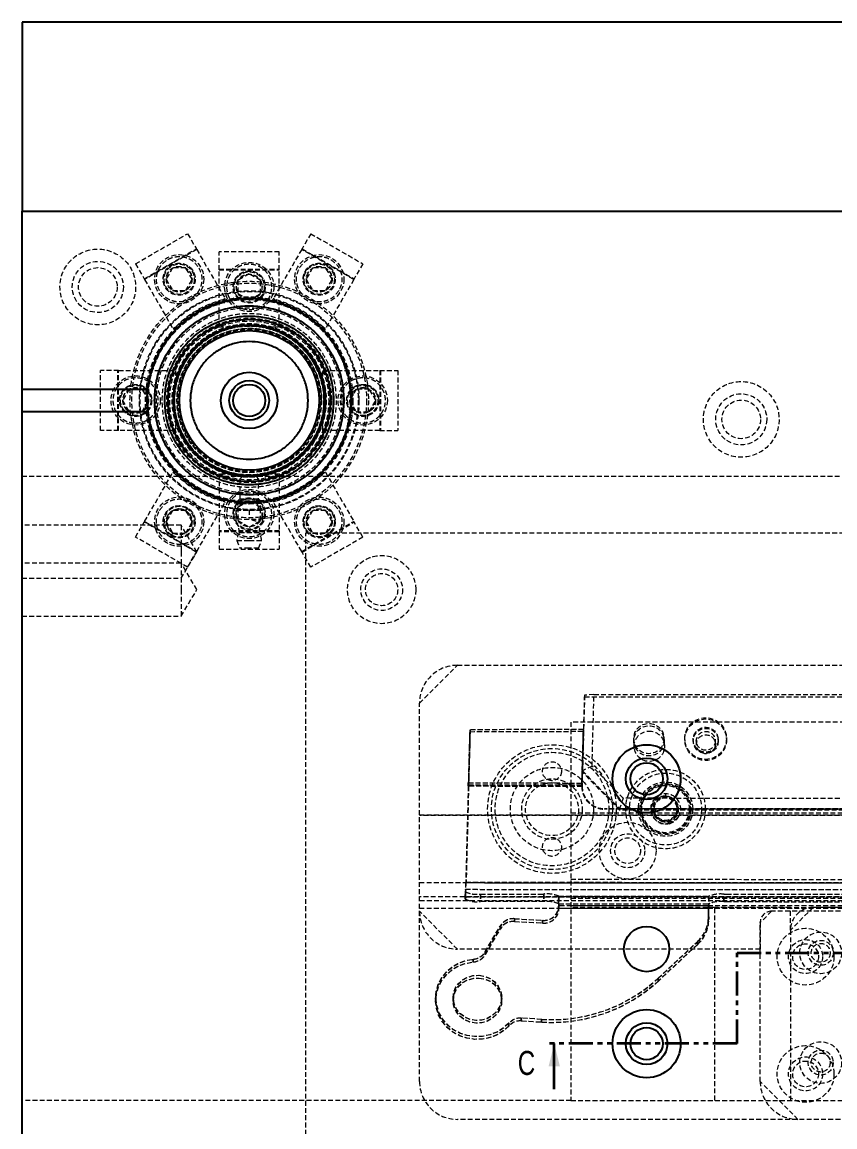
# Model space of a CAD drawing. Header units: millimetres. Extents: x 5 to 1533, y -1183 to 895.
# Drawn here: x 575 to 789.7, y -825.1 to -533.1 of the extents above; entities that cross this region are included whole.
import ezdxf

# ---------------------------------------------------------------- set-up
doc = ezdxf.new("R2010")
doc.units = ezdxf.units.MM
doc.linetypes.add('HIDDEN', pattern=[1.905, 1.27, -0.635])
doc.linetypes.add('PHANTOM', pattern=[12.7, 6.35, -1.27, 1.27, -1.27, 1.27, -1.27])
doc.styles.add('SLDTEXTSTYLE13', font='TXT', dxfattribs={"width": 0.75})

msp = doc.modelspace()

# ---------------------------------------------------------------- linework, layer by layer
at = {"color": 7, "linetype": 'Continuous', "lineweight": 25}
for p, q in [((574.986, -533.11), (574.986, -583.11)), ((954.986, -533.11), (574.986, -533.11)), ((574.986, -583.11), (954.986, -583.11)), ((574.986, -630.11), (574.986, -583.11)), ((574.986, -630.11), (608.153, -630.11)), ((574.986, -636.11), (574.986, -630.11)), ((608.153, -636.11), (574.986, -636.11)), ((574.986, -1080.11), (574.986, -636.11))]:
    msp.add_line(p, q, dxfattribs=at)
at = {"color": 7, "linetype": 'HIDDEN', "lineweight": 18}
for p, q in [((604.951, -596.988), (618.721, -589.038)), ((618.721, -589.038), (621.021, -593.022)), ((651.251, -589.038), (648.951, -593.022)), ((651.251, -589.038), (665.021, -596.988)), ((607.251, -600.972), (621.021, -593.022)), ((621.121, -593.195), (607.351, -601.145)), ((621.121, -593.195), (628.621, -606.185)), ((642.936, -593.81), (627.036, -593.81)), ((627.036, -598.61), (627.036, -593.81)), ((648.851, -593.195), (641.351, -606.185)), ((642.936, -598.61), (642.936, -593.81)), ((662.621, -601.145), (648.851, -593.195)), ((648.951, -593.022), (662.721, -600.972)), ((604.951, -596.988), (607.251, -600.972)), ((614.754, -598.067), (613.022, -601.067)), ((618.218, -598.067), (614.754, -598.067)), ((619.95, -601.067), (618.218, -598.067)), ((627.036, -598.41), (642.936, -598.41)), ((651.754, -598.067), (650.022, -601.067)), ((655.218, -598.067), (651.754, -598.067)), ((656.95, -601.067), (655.218, -598.067)), ((665.021, -596.988), (662.721, -600.972)), ((607.351, -601.145), (614.851, -614.135)), ((613.022, -601.067), (614.754, -604.067)), ((618.218, -604.067), (619.95, -601.067)), ((627.036, -598.61), (642.936, -598.61)), ((627.036, -613.61), (627.036, -598.61)), ((634.986, -599.646), (631.986, -601.378)), ((631.986, -601.378), (631.986, -604.842)), ((637.986, -601.378), (634.986, -599.646)), ((637.986, -604.842), (637.986, -601.378)), ((642.936, -613.61), (642.936, -598.61)), ((650.022, -601.067), (651.754, -604.067)), ((662.621, -601.145), (655.121, -614.135)), ((655.218, -604.067), (656.95, -601.067)), ((614.754, -604.067), (618.218, -604.067)), ((651.754, -604.067), (655.218, -604.067)), ((628.621, -606.185), (628.1, -606.486)), ((631.986, -604.842), (634.986, -606.574)), ((634.986, -606.574), (637.986, -604.842)), ((641.872, -606.486), (641.351, -606.185)), ((615.372, -613.835), (614.851, -614.135)), ((627.036, -613.61), (630.542, -613.61)), ((639.43, -613.61), (642.936, -613.61)), ((655.121, -614.135), (654.6, -613.835)), ((595.686, -641.06), (595.686, -625.16)), ((600.486, -625.16), (595.686, -625.16)), ((600.286, -641.06), (600.286, -625.16)), ((600.486, -641.06), (600.486, -625.16)), ((600.486, -625.16), (615.486, -625.16)), ((615.486, -625.16), (615.486, -628.666)), ((654.486, -628.666), (654.486, -625.16)), ((654.486, -625.16), (669.486, -625.16)), ((669.486, -625.16), (669.486, -641.06)), ((669.486, -625.16), (674.286, -625.16)), ((669.686, -625.16), (669.686, -641.06)), ((674.286, -625.16), (674.286, -641.06)), ((603.254, -630.11), (601.522, -633.11)), ((608.45, -633.11), (606.718, -630.11)), ((663.254, -630.11), (661.522, -633.11)), ((666.718, -630.11), (663.254, -630.11)), ((668.45, -633.11), (666.718, -630.11)), ((601.522, -633.11), (603.254, -636.11)), ((606.718, -636.11), (608.45, -633.11)), ((661.522, -633.11), (663.254, -636.11)), ((666.718, -636.11), (668.45, -633.11)), ((663.254, -636.11), (666.718, -636.11)), ((615.486, -637.554), (615.486, -641.06)), ((654.486, -641.06), (654.486, -637.554)), ((600.486, -641.06), (595.686, -641.06)), ((615.486, -641.06), (600.486, -641.06)), ((669.486, -641.06), (654.486, -641.06)), ((669.486, -641.06), (674.286, -641.06)), ((574.986, -653.11), (634.695, -653.11)), ((607.351, -665.075), (614.851, -652.085)), ((614.851, -652.085), (615.372, -652.385)), ((630.542, -652.61), (627.036, -652.61)), ((627.036, -652.61), (627.036, -667.61)), ((632.486, -653.964), (632.486, -662.11)), ((635.404, -653.11), (954.986, -653.11)), ((637.486, -662.11), (637.486, -653.964)), ((642.936, -652.61), (639.43, -652.61)), ((642.936, -652.61), (642.936, -667.61)), ((655.121, -652.085), (654.6, -652.385)), ((655.121, -652.085), (662.621, -665.075)), ((628.1, -659.734), (628.621, -660.035)), ((632.486, -659.11), (631.986, -659.61)), ((631.986, -659.61), (637.986, -659.61)), ((631.986, -659.61), (631.986, -662.11)), ((634.986, -659.646), (631.986, -661.378)), ((632.486, -659.11), (637.486, -659.11)), ((637.986, -661.378), (634.986, -659.646)), ((637.986, -659.61), (637.486, -659.11)), ((637.986, -662.11), (637.986, -659.61)), ((641.872, -659.734), (641.351, -660.035)), ((614.754, -662.153), (613.022, -665.153)), ((618.218, -662.153), (614.754, -662.153)), ((618.486, -661.689), (618.173, -662.23)), ((619.95, -665.153), (618.218, -662.153)), ((621.121, -673.025), (628.621, -660.035)), ((631.486, -662.11), (631.486, -664.11)), ((631.486, -662.11), (634.986, -662.11)), ((631.986, -661.378), (631.986, -664.842)), ((634.986, -662.11), (634.986, -664.11)), ((634.986, -662.11), (638.486, -662.11)), ((637.986, -664.842), (637.986, -661.378)), ((638.486, -664.11), (638.486, -662.11)), ((648.851, -673.025), (641.351, -660.035)), ((651.754, -662.153), (650.022, -665.153)), ((655.218, -662.153), (651.754, -662.153)), ((656.95, -665.153), (655.218, -662.153)), ((604.951, -669.232), (607.251, -665.248)), ((621.021, -673.198), (607.251, -665.248)), ((607.351, -665.075), (621.121, -673.025)), ((613.022, -665.153), (614.754, -668.153)), ((618.218, -668.153), (619.95, -665.153)), ((631.986, -664.842), (634.986, -666.574)), ((634.986, -666.574), (637.986, -664.842)), ((648.851, -673.025), (662.621, -665.075)), ((648.951, -673.198), (662.721, -665.248)), ((650.022, -665.153), (651.754, -668.153)), ((655.218, -668.153), (656.95, -665.153)), ((665.021, -669.232), (662.721, -665.248)), ((616.986, -666.11), (574.986, -666.11)), ((614.798, -668.076), (614.486, -668.617)), ((614.754, -668.153), (618.218, -668.153)), ((616.986, -666.11), (616.986, -673.11)), ((621.192, -673.11), (616.986, -666.11)), ((642.936, -667.61), (627.036, -667.61)), ((627.036, -667.61), (627.036, -672.41)), ((642.936, -667.81), (627.036, -667.81)), ((637.548, -668.11), (632.424, -668.11)), ((642.936, -667.61), (642.936, -672.41)), ((649.986, -668.11), (919.986, -668.11)), ((649.986, -1048.11), (649.986, -668.11)), ((651.754, -668.153), (655.218, -668.153)), ((618.721, -677.182), (604.951, -669.232)), ((631.736, -670.11), (634.986, -670.11)), ((631.736, -670.11), (632.486, -672.11)), ((634.986, -670.11), (638.236, -670.11)), ((637.486, -672.11), (638.236, -670.11)), ((665.021, -669.232), (651.251, -677.182)), ((616.986, -673.11), (616.986, -676.11)), ((616.986, -680.11), (621.192, -673.11)), ((618.721, -677.182), (621.021, -673.198)), ((627.036, -672.41), (642.936, -672.41)), ((634.986, -672.11), (632.486, -672.11)), ((637.486, -672.11), (634.986, -672.11)), ((651.251, -677.182), (648.951, -673.198)), ((616.986, -676.11), (574.986, -676.11)), ((616.986, -676.11), (616.986, -683.11)), ((621.192, -683.11), (616.986, -676.11)), ((574.986, -680.11), (616.986, -680.11)), ((616.986, -683.11), (616.986, -690.11)), ((616.986, -690.11), (621.192, -683.11)), ((574.986, -690.11), (616.986, -690.11)), ((679.986, -713.11), (689.986, -703.11)), ((689.986, -703.11), (879.986, -703.11)), ((723.596, -711.025), (723.056, -730.987)), ((723.079, -731.367), (723.618, -711.406)), ((726.083, -710.795), (723.596, -711.025)), ((723.596, -711.025), (723.618, -711.406)), ((723.618, -711.406), (827.651, -711.406)), ((725.57, -729.771), (726.083, -710.795)), ((726.083, -710.795), (825.114, -710.795)), ((679.986, -813.11), (679.986, -713.11)), ((879.986, -718.11), (719.986, -718.11)), ((719.986, -718.11), (719.986, -818.11)), ((693.249, -720.148), (692.871, -734.19)), ((693.255, -720.651), (692.877, -734.694)), ((693.341, -720.148), (692.962, -734.191)), ((693.346, -720.652), (692.968, -734.694)), ((723.278, -720.043), (693.249, -720.148)), ((693.249, -720.148), (693.255, -720.651)), ((693.255, -720.651), (723.283, -720.546)), ((723.369, -720.043), (693.341, -720.148)), ((693.341, -720.148), (693.346, -720.652)), ((693.346, -720.652), (723.374, -720.547)), ((722.881, -734.221), (723.278, -720.043)), ((722.887, -734.725), (723.283, -720.546)), ((722.972, -734.222), (723.369, -720.043)), ((722.978, -734.725), (723.374, -720.547)), ((723.283, -720.546), (723.278, -720.043)), ((723.374, -720.547), (723.369, -720.043)), ((736.587, -722.706), (736.623, -723.317)), ((736.623, -723.317), (736.708, -724.749)), ((744.609, -722.846), (744.573, -722.235)), ((744.694, -724.278), (744.609, -722.846)), ((750.09, -722.794), (750.108, -723.113)), ((752.305, -722.984), (752.322, -723.276)), ((753.12, -723.229), (753.174, -724.132)), ((758.165, -723.838), (758.112, -722.935)), ((758.91, -722.888), (758.893, -722.595)), ((761.089, -722.466), (761.071, -722.147)), ((725.57, -729.771), (723.056, -730.987)), ((733.833, -738.257), (725.57, -729.771)), ((723.056, -730.987), (732.79, -740.982)), ((723.056, -730.987), (723.079, -731.367)), ((732.812, -741.363), (723.079, -731.367)), ((692.86, -734.985), (692.198, -760.449)), ((692.866, -735.091), (692.204, -760.555)), ((692.951, -734.985), (692.289, -760.45)), ((692.958, -735.092), (692.296, -760.556)), ((722.868, -735.016), (692.86, -734.985)), ((692.86, -734.985), (692.866, -735.091)), ((722.875, -735.122), (692.866, -735.091)), ((692.871, -734.19), (722.881, -734.221)), ((692.871, -734.19), (692.877, -734.694)), ((692.877, -734.694), (722.887, -734.725)), ((722.959, -735.016), (692.951, -734.985)), ((692.951, -734.985), (692.958, -735.092)), ((722.966, -735.123), (692.958, -735.092)), ((692.962, -734.191), (722.972, -734.222)), ((692.962, -734.191), (692.968, -734.694)), ((692.968, -734.694), (722.978, -734.725)), ((722.875, -735.122), (722.868, -735.016)), ((722.881, -734.221), (722.871, -734.788)), ((722.877, -735.008), (722.871, -734.788)), ((722.877, -735.008), (722.887, -734.725)), ((722.879, -735.375), (722.885, -735.481)), ((722.887, -734.725), (722.881, -734.221)), ((722.966, -735.123), (722.959, -735.016)), ((722.972, -734.222), (722.962, -734.788)), ((722.968, -735.009), (722.962, -734.788)), ((722.968, -735.009), (722.978, -734.725)), ((722.97, -735.376), (722.976, -735.482)), ((722.978, -734.725), (722.972, -734.222)), ((733.833, -738.257), (732.79, -740.982)), ((815.786, -738.342), (733.833, -738.257)), ((744.986, -737.11), (744.986, -737.922)), ((820.888, -741.108), (728.861, -741.013)), ((728.861, -741.013), (728.867, -741.12)), ((820.894, -741.215), (728.867, -741.12)), ((820.979, -741.109), (728.952, -741.014)), ((728.952, -741.014), (728.958, -741.12)), ((820.985, -741.215), (728.958, -741.12)), ((732.79, -740.982), (816.813, -741.069)), ((732.79, -740.982), (732.812, -741.363)), ((816.836, -741.45), (732.812, -741.363)), ((679.986, -742.606), (889.986, -742.606)), ((889.986, -742.845), (679.986, -742.845)), ((719.986, -742.11), (879.986, -742.11)), ((748.402, -743.059), (748.099, -743.513)), ((679.986, -760.55), (889.986, -760.654)), ((692.198, -760.449), (865.243, -760.535)), ((692.204, -760.555), (692.198, -760.449)), ((692.204, -760.555), (865.249, -760.641)), ((692.289, -760.45), (865.334, -760.536)), ((692.296, -760.556), (692.289, -760.45)), ((692.296, -760.556), (865.34, -760.642)), ((719.986, -759.655), (879.986, -759.734)), ((889.986, -764.393), (679.986, -764.288)), ((692.093, -762.318), (692.059, -762.938)), ((692.059, -764.913), (692.059, -762.938)), ((692.093, -764.294), (692.059, -764.913)), ((692.093, -762.318), (865.179, -762.404)), ((692.093, -764.294), (692.093, -762.318)), ((692.093, -764.294), (865.179, -764.38)), ((692.184, -762.319), (692.15, -762.938)), ((692.15, -764.914), (692.15, -762.938)), ((692.184, -764.294), (692.15, -764.914)), ((692.184, -762.319), (865.27, -762.405)), ((692.184, -764.294), (692.184, -762.319)), ((692.184, -764.294), (865.27, -764.381)), ((696.046, -763.565), (712.76, -763.574)), ((696.046, -763.565), (696.046, -765.541)), ((696.137, -763.566), (712.851, -763.574)), ((696.137, -763.566), (696.137, -765.542)), ((712.76, -763.574), (712.76, -765.549)), ((712.851, -763.574), (712.851, -765.55)), ((716.736, -764.15), (756.359, -764.17)), ((716.736, -766.126), (716.736, -764.15)), ((716.746, -766.16), (716.746, -764.216)), ((716.747, -766.176), (716.746, -764.25)), ((716.827, -764.151), (756.45, -764.171)), ((716.827, -766.126), (716.827, -764.151)), ((716.837, -766.16), (716.837, -764.217)), ((716.838, -766.176), (716.837, -764.25)), ((879.986, -762.538), (719.986, -762.459)), ((719.986, -764.661), (879.986, -764.661)), ((756.346, -764.269), (756.347, -766.195)), ((756.359, -764.17), (756.359, -766.146)), ((756.437, -764.27), (756.438, -766.196)), ((756.45, -764.171), (756.45, -766.146)), ((760.359, -763.597), (761.03, -763.598)), ((760.359, -765.573), (760.359, -763.597)), ((760.45, -763.598), (761.121, -763.598)), ((760.45, -765.574), (760.45, -763.598)), ((761.03, -763.598), (826.106, -763.63)), ((761.121, -763.598), (826.198, -763.631)), ((827.986, -765.346), (679.986, -765.346)), ((679.986, -767.322), (827.986, -767.322)), ((712.76, -765.549), (696.046, -765.541)), ((712.851, -765.55), (696.137, -765.542)), ((716.736, -766.126), (756.359, -766.146)), ((716.737, -766.665), (716.736, -766.786)), ((716.736, -766.786), (716.742, -767.505)), ((756.336, -766.685), (716.737, -766.665)), ((756.342, -767.403), (716.742, -767.383)), ((716.742, -767.505), (716.742, -767.383)), ((716.827, -766.126), (756.45, -766.146)), ((716.828, -766.666), (716.827, -766.787)), ((716.827, -766.787), (716.833, -767.505)), ((756.427, -766.685), (716.828, -766.666)), ((756.433, -767.404), (716.833, -767.384)), ((716.833, -767.505), (716.833, -767.384)), ((719.986, -766.637), (879.986, -766.637)), ((757.986, -767.11), (719.986, -767.11)), ((756.331, -769.561), (756.336, -766.685)), ((756.337, -770.28), (756.342, -767.403)), ((756.422, -769.562), (756.427, -766.685)), ((756.428, -770.28), (756.433, -767.404)), ((757.986, -767.11), (783.986, -767.11)), ((757.986, -818.11), (757.986, -767.11)), ((777.986, -767.11), (757.986, -767.11)), ((760.359, -765.573), (761.03, -765.573)), ((760.45, -765.574), (761.121, -765.574)), ((761.03, -765.573), (826.106, -765.606)), ((761.121, -765.574), (826.198, -765.607)), ((783.986, -767.11), (777.986, -773.11)), ((777.986, -773.11), (777.986, -767.11)), ((794.986, -767.11), (783.986, -767.11)), ((843.986, -767.11), (783.986, -767.11)), ((689.986, -778.11), (679.986, -768.11)), ((705.055, -770.079), (712.484, -770.51)), ((705.061, -770.797), (705.055, -770.079)), ((705.061, -770.797), (712.489, -771.229)), ((705.146, -770.079), (712.575, -770.511)), ((705.152, -770.797), (705.146, -770.079)), ((705.152, -770.797), (712.58, -771.229)), ((712.489, -771.229), (712.484, -770.51)), ((712.58, -771.229), (712.575, -770.511)), ((756.331, -769.561), (756.337, -770.28)), ((756.422, -769.562), (756.428, -770.28)), ((772.986, -768.11), (769.986, -771.11)), ((794.986, -768.11), (772.986, -768.11)), ((697.294, -778.859), (701.291, -772.019)), ((697.3, -779.577), (701.297, -772.738)), ((697.385, -778.86), (701.382, -772.02)), ((697.391, -779.578), (701.388, -772.738)), ((701.297, -772.738), (701.291, -772.019)), ((701.388, -772.738), (701.382, -772.02)), ((769.986, -771.11), (769.986, -778.11)), ((769.986, -813.11), (769.986, -771.11)), ((777.986, -773.11), (777.986, -818.11)), ((743.004, -785.833), (753.391, -776.159)), ((743.095, -785.833), (753.482, -776.16)), ((753.397, -776.878), (753.391, -776.159)), ((753.488, -776.878), (753.482, -776.16)), ((769.986, -778.11), (689.986, -778.11)), ((697.3, -779.577), (697.294, -778.859)), ((697.391, -779.578), (697.385, -778.86)), ((753.397, -776.878), (743.01, -786.551)), ((753.488, -776.878), (743.101, -786.552)), ((769.986, -813.11), (769.986, -778.11)), ((694.174, -781.508), (694.168, -780.789)), ((694.265, -781.508), (694.259, -780.79)), ((743.01, -786.551), (743.004, -785.833)), ((743.101, -786.552), (743.095, -785.833)), ((684.229, -791.092), (684.234, -791.81)), ((684.32, -791.092), (684.325, -791.811)), ((688.829, -791.056), (688.834, -791.774)), ((688.92, -791.057), (688.925, -791.775)), ((701.634, -791.676), (701.628, -790.957)), ((701.725, -791.676), (701.719, -790.958)), ((712.236, -796.681), (706.88, -796.369)), ((706.886, -797.088), (706.88, -796.369)), ((706.886, -797.088), (712.242, -797.399)), ((712.327, -796.681), (706.971, -796.37)), ((706.977, -797.088), (706.971, -796.37)), ((706.977, -797.088), (712.333, -797.4)), ((712.242, -797.399), (712.236, -796.681)), ((712.333, -797.4), (712.327, -796.681)), ((703.593, -798.39), (703.588, -797.672)), ((703.684, -798.391), (703.679, -797.672)), ((779.986, -823.11), (769.986, -813.11)), ((719.986, -818.11), (574.986, -818.11)), ((719.986, -818.11), (879.986, -818.11)), ((794.986, -823.11), (689.986, -823.11))]:
    msp.add_line(p, q, dxfattribs=at)
at = {"color": 7, "linetype": 'PHANTOM', "lineweight": 35}
for p, q in [((763.878, -803.11), (763.878, -779.11)), ((763.878, -779.11), (798.746, -779.11)), ((763.878, -803.11), (713.577, -803.11))]:
    msp.add_line(p, q, dxfattribs=at)
at = {"color": 7, "linetype": 'Continuous', "lineweight": 35}
msp.add_line((715.577, -815.11), (715.577, -803.11), dxfattribs=at)
at = {"color": 7, "linetype": 'HIDDEN', "lineweight": 18, "flags": 128}
for points in [[(621.121, -593.195), (621.101, -593.161), (621.083, -593.129), (621.065, -593.099), (621.05, -593.072), (621.038, -593.051), (621.028, -593.035), (621.023, -593.025), (621.021, -593.022)], [(648.951, -593.022), (648.949, -593.025), (648.943, -593.035), (648.934, -593.051), (648.922, -593.072), (648.907, -593.099), (648.889, -593.129), (648.871, -593.161), (648.851, -593.195)], [(607.251, -600.972), (607.253, -600.975), (607.259, -600.985), (607.268, -601.001), (607.28, -601.022), (607.295, -601.049), (607.313, -601.079), (607.331, -601.111), (607.351, -601.145)], [(662.621, -601.145), (662.64, -601.111), (662.659, -601.079), (662.676, -601.049), (662.692, -601.022), (662.704, -601.001), (662.713, -600.985), (662.719, -600.975), (662.721, -600.972)], [(608.153, -630.11), (607.986, -633.11), (608.153, -636.11)], [(607.351, -665.075), (607.331, -665.109), (607.313, -665.141), (607.295, -665.171), (607.28, -665.198), (607.268, -665.219), (607.259, -665.235), (607.253, -665.245), (607.251, -665.248)], [(662.721, -665.248), (662.719, -665.245), (662.713, -665.235), (662.704, -665.219), (662.692, -665.198), (662.676, -665.171), (662.659, -665.141), (662.64, -665.109), (662.621, -665.075)], [(621.021, -673.198), (621.023, -673.195), (621.028, -673.185), (621.038, -673.169), (621.05, -673.148), (621.065, -673.121), (621.083, -673.091), (621.101, -673.059), (621.121, -673.025)], [(648.951, -673.198), (648.949, -673.195), (648.943, -673.185), (648.934, -673.169), (648.922, -673.148), (648.907, -673.121), (648.889, -673.091), (648.871, -673.059), (648.851, -673.025)], [(703.588, -797.672), (702.12, -799.001), (700.415, -800.055), (698.53, -800.796), (696.532, -801.199), (694.488, -801.25), (692.47, -800.948), (690.547, -800.302), (688.786, -799.335), (687.248, -798.08), (685.985, -796.581), (685.041, -794.89), (684.449, -793.064), (684.23, -791.167), (684.39, -789.265), (684.924, -787.423), (685.815, -785.705), (687.03, -784.17), (688.529, -782.871), (690.259, -781.853), (692.161, -781.151), (694.168, -780.789)], [(703.593, -798.39), (702.126, -799.72), (700.42, -800.773), (698.536, -801.515), (696.537, -801.918), (694.494, -801.969), (692.476, -801.666), (690.553, -801.02), (688.792, -800.053), (687.253, -798.798), (685.99, -797.299), (685.047, -795.608), (684.455, -793.782), (684.235, -791.886), (684.395, -789.983), (684.93, -788.141), (685.82, -786.423), (687.036, -784.888), (688.535, -783.589), (690.265, -782.571), (692.166, -781.869), (694.174, -781.508)], [(703.679, -797.672), (702.211, -799.002), (700.506, -800.056), (698.621, -800.797), (696.623, -801.2), (694.579, -801.251), (692.561, -800.948), (690.639, -800.302), (688.877, -799.335), (687.339, -798.081), (686.076, -796.582), (685.132, -794.89), (684.54, -793.065), (684.321, -791.168), (684.481, -789.266), (685.016, -787.424), (685.906, -785.706), (687.121, -784.17), (688.62, -782.871), (690.35, -781.853), (692.252, -781.151), (694.259, -780.79)], [(703.684, -798.391), (702.217, -799.72), (700.511, -800.774), (698.627, -801.515), (696.628, -801.918), (694.585, -801.969), (692.567, -801.667), (690.644, -801.021), (688.883, -800.053), (687.344, -798.799), (686.081, -797.3), (685.138, -795.608), (684.546, -793.783), (684.326, -791.886), (684.487, -789.984), (685.021, -788.142), (685.912, -786.424), (687.127, -784.889), (688.626, -783.59), (690.356, -782.572), (692.257, -781.87), (694.265, -781.508)], [(695.633, -785.045), (697.15, -785.307), (698.555, -785.901), (699.767, -786.791), (700.715, -787.926), (701.344, -789.24), (701.618, -790.657), (701.52, -792.094), (701.057, -793.468), (700.255, -794.699), (699.161, -795.715), (697.838, -796.458), (696.364, -796.884), (694.824, -796.968), (693.307, -796.706), (691.902, -796.113), (690.69, -795.223), (689.742, -794.088), (689.113, -792.774), (688.839, -791.357), (688.937, -789.92), (689.4, -788.546), (690.202, -787.315), (691.296, -786.298), (692.618, -785.555), (694.093, -785.13), (695.633, -785.045)], [(695.724, -785.046), (697.241, -785.308), (698.646, -785.901), (699.858, -786.791), (700.806, -787.926), (701.435, -789.241), (701.709, -790.657), (701.611, -792.095), (701.148, -793.469), (700.346, -794.7), (699.252, -795.716), (697.929, -796.459), (696.455, -796.885), (694.915, -796.969), (693.398, -796.707), (691.993, -796.113), (690.781, -795.223), (689.833, -794.088), (689.204, -792.774), (688.93, -791.357), (689.028, -789.92), (689.491, -788.546), (690.293, -787.315), (691.387, -786.299), (692.71, -785.556), (694.184, -785.13), (695.724, -785.046)], [(695.639, -785.763), (697.155, -786.025), (698.561, -786.619), (699.772, -787.509), (700.72, -788.644), (701.35, -789.958), (701.623, -791.375), (701.526, -792.812), (701.063, -794.186), (700.261, -795.417), (699.167, -796.433), (697.844, -797.176), (696.37, -797.602), (694.829, -797.686), (693.313, -797.424), (691.907, -796.831), (690.696, -795.941), (689.748, -794.806), (689.118, -793.492), (688.845, -792.075), (688.942, -790.638), (689.405, -789.264), (690.207, -788.033), (691.301, -787.016), (692.624, -786.274), (694.098, -785.848), (695.639, -785.763)], [(695.73, -785.764), (697.247, -786.026), (698.652, -786.619), (699.863, -787.51), (700.811, -788.645), (701.441, -789.959), (701.714, -791.376), (701.617, -792.813), (701.154, -794.187), (700.352, -795.418), (699.258, -796.434), (697.935, -797.177), (696.461, -797.603), (694.92, -797.687), (693.404, -797.425), (691.998, -796.832), (690.787, -795.942), (689.839, -794.807), (689.209, -793.492), (688.936, -792.076), (689.033, -790.638), (689.496, -789.264), (690.298, -788.033), (691.392, -787.017), (692.715, -786.274), (694.189, -785.848), (695.73, -785.764)]]:
    msp.add_lwpolyline(points, dxfattribs=at)
at = {"color": 7, "linetype": 'HIDDEN', "lineweight": 18}
for centre, radius in [((594.986, -603.11), 10), ((616.486, -601.067), 6.5), ((653.486, -601.067), 6.5), ((594.986, -603.11), 6.75), ((594.986, -603.11), 5.1), ((616.486, -601.067), 4.25), ((616.486, -601.067), 4.2), ((616.486, -601.067), 4), ((616.486, -601.067), 3.4), ((616.486, -601.067), 3.375), ((634.986, -603.11), 6.5), ((653.486, -601.067), 4.25), ((653.486, -601.067), 4.2), ((653.486, -601.067), 4), ((653.486, -601.067), 3.4), ((653.486, -601.067), 3.375), ((634.986, -603.11), 4.25), ((634.986, -603.11), 4.2), ((634.986, -603.11), 4), ((634.986, -603.11), 3.4), ((634.986, -603.11), 3.375), ((634.986, -633.11), 31.5), ((634.986, -633.11), 31), ((634.986, -633.11), 29), ((634.986, -633.11), 28.81), ((634.986, -633.11), 27.394), ((634.986, -633.11), 27.01), ((634.986, -633.11), 26.73), ((634.986, -633.11), 26.71), ((634.986, -633.11), 25), ((634.986, -633.11), 24.5), ((634.986, -633.11), 21.75), ((634.986, -633.11), 21.006), ((634.986, -633.11), 20.334), ((634.986, -633.11), 19.99), ((634.986, -633.11), 19.97), ((634.986, -633.11), 19.8), ((634.986, -633.11), 19.67), ((634.986, -633.11), 19.65), ((634.986, -633.11), 19.092), ((634.986, -633.11), 19.027), ((634.986, -633.11), 19), ((604.986, -633.11), 6.5), ((664.986, -633.11), 6.5), ((604.986, -633.11), 4.25), ((604.986, -633.11), 4.2), ((604.986, -633.11), 4), ((604.986, -633.11), 3.4), ((604.986, -633.11), 3.375), ((664.986, -633.11), 4.25), ((664.986, -633.11), 4.2), ((664.986, -633.11), 4), ((664.986, -633.11), 3.4), ((664.986, -633.11), 3.375), ((764.986, -638.11), 10), ((764.986, -638.11), 6.75), ((764.986, -638.11), 5.1), ((634.986, -663.11), 6.5), ((616.486, -665.153), 6.5), ((634.986, -663.11), 4.25), ((634.986, -663.11), 4.2), ((634.986, -663.11), 4), ((634.986, -663.11), 3.4), ((634.986, -663.11), 3.375), ((653.486, -665.153), 6.5), ((616.486, -665.153), 4.25), ((616.486, -665.153), 4.2), ((616.486, -665.153), 3.4), ((653.486, -665.153), 4.25), ((653.486, -665.153), 4.2), ((653.486, -665.153), 4), ((653.486, -665.153), 3.4), ((653.486, -665.153), 3.375), ((669.986, -683.11), 9), ((669.986, -683.11), 5.5), ((669.986, -683.11), 4.25), ((755.581, -722.466), 5.497), ((755.599, -722.784), 5.497), ((740.581, -722.467), 3.998), ((740.617, -723.078), 3.998), ((755.599, -722.786), 3.299), ((755.617, -723.078), 3.299), ((755.617, -723.079), 2.499), ((714.986, -741.11), 17), ((755.67, -723.983), 2.499), ((714.986, -741.11), 16), ((714.986, -741.11), 15), ((714.986, -731.11), 2.5), ((714.986, -741.11), 11), ((744.986, -741.11), 10.5), ((744.986, -741.11), 9.5), ((714.986, -741.11), 8), ((714.986, -741.11), 7), ((744.986, -741.11), 7.191), ((744.986, -741.11), 6.75), ((744.986, -741.11), 6.5), ((744.986, -741.11), 6.25), ((744.986, -741.11), 3.4), ((744.986, -741.11), 3), ((734.986, -752.11), 7.5), ((714.986, -751.11), 2.5), ((734.986, -752.11), 4.5), ((734.986, -752.11), 3.4), ((781.986, -780.11), 7.5), ((785.986, -779.11), 5.5), ((781.986, -780.11), 4.5), ((781.986, -780.11), 3.4), ((785.986, -779.11), 3.3), ((785.986, -779.11), 2.5), ((785.986, -808.11), 5.5), ((781.986, -811.11), 7.5), ((785.986, -808.11), 3.3), ((785.986, -808.11), 2.5), ((781.986, -811.11), 4.5), ((781.986, -811.11), 3.4)]:
    msp.add_circle(centre, radius, dxfattribs=at)
at = {"color": 7, "linetype": 'Continuous', "lineweight": 25}
for centre, radius in [((634.986, -633.11), 26.995), ((634.986, -633.11), 21.449), ((634.986, -633.11), 20.006), ((634.986, -633.11), 20), ((634.986, -633.11), 19.83), ((634.986, -633.11), 18.452), ((634.986, -633.11), 7.45), ((634.986, -633.11), 5.25), ((634.986, -633.11), 4.25), ((739.986, -733.11), 9), ((739.986, -733.11), 5.5), ((739.986, -733.11), 4.25), ((739.986, -778.11), 6), ((739.986, -803.11), 9), ((739.986, -803.11), 5.5), ((739.986, -803.11), 4.25)]:
    msp.add_circle(centre, radius, dxfattribs=at)
for start, end in [(186.37937, 173.62063), (173.62063, 186.37937)]:
    msp.add_arc((634.986, -633.11), 27, start, end, dxfattribs=at)
at = {"color": 7, "linetype": 'HIDDEN', "lineweight": 18}
for centre, radius, start, end in [((634.986, -633.11), 27.5, 104.50127, 135.49873), ((634.986, -633.11), 27.5, 44.50127, 75.49873), ((634.986, -633.11), 20.2, 45, 225), ((634.986, -633.11), 20, 12.83857, 45), ((634.986, -633.11), 20, 270, 347.16143), ((634.986, -633.11), 20, 225, 270), ((634.986, -633.11), 27.5, 224.50127, 255.49873), ((634.986, -633.11), 27.5, 284.50127, 315.49873), ((616.486, -665.153), 4, 60, 240), ((616.486, -665.153), 3.375, 60, 240), ((616.486, -665.153), 4, 240, 60), ((616.486, -665.153), 3.375, 240, 60), ((624.296, -668.843), 8.161, 5.15364, 27.98736), ((645.676, -668.843), 8.161, 151.98043, 174.84636), ((634.986, -670.11), 3.25, 142.02013, 180), ((634.986, -670.11), 3.25, 0, 37.97987), ((689.986, -713.11), 10, 90, 180), ((728.863, -735.019), 5.995, 179.96999, 269.98287), ((728.869, -735.125), 5.995, 179.96974, 269.98312), ((728.954, -735.02), 5.995, 179.96993, 269.98279), ((728.96, -735.126), 5.995, 179.96999, 269.98287), ((745.03, -741.069), 3.983, 329.33724, 287.98522), ((744.996, -741.096), 3.184, 337.34319, 268.03643), ((744.986, -741.11), 4, 285.17132, 330.17132), ((695.065, -756.825), 6.812, 243.81729, 278.28357), ((695.065, -758.8), 6.812, 243.81696, 278.28431), ((695.156, -756.825), 6.812, 243.81757, 278.28367), ((695.156, -758.801), 6.812, 243.81757, 278.28367), ((713.633, -771.551), 8.025, 67.25452, 96.2478), ((713.724, -771.552), 8.025, 67.25399, 96.24788), ((1057.939, -766.813), 341.202, 179.56956, 179.97517), ((1057.169, -766.811), 340.342, 179.56887, 179.97551), ((1097.285, -766.832), 340.949, 179.56932, 179.97523), ((759.482, -771.731), 8.181, 83.84725, 112.4426), ((1097.482, -766.833), 341.055, 179.56939, 179.97517), ((759.573, -771.732), 8.181, 83.84796, 112.44231), ((712.842, -766.629), 3.898, 264.72262, 357.69025), ((712.848, -767.348), 3.898, 264.72239, 357.69047), ((712.933, -766.63), 3.898, 264.7224, 357.69024), ((712.939, -767.348), 3.898, 264.72263, 357.69014), ((713.633, -773.527), 8.025, 67.25483, 96.24707), ((713.724, -773.527), 8.025, 67.25451, 96.24778), ((887.341, -767.457), 170.599, 179.56956, 179.97517), ((887.015, -767.456), 170.182, 179.56906, 179.97567), ((927.014, -767.477), 170.672, 179.56956, 179.975), ((759.482, -773.707), 8.181, 83.84798, 112.44229), ((926.71, -767.477), 170.278, 179.56909, 179.97547), ((759.573, -773.707), 8.181, 83.84773, 112.44254), ((783.986, -773.11), 6, 90, 180), ((689.986, -768.11), 10, 180, 270), ((704.767, -774.139), 4.07, 85.93259, 148.62458), ((704.772, -774.857), 4.07, 85.93246, 148.6248), ((704.858, -774.139), 4.07, 85.9327, 148.62456), ((704.863, -774.858), 4.07, 85.93252, 148.62474), ((747.286, -769.485), 9.045, 312.44739, 359.51425), ((747.292, -770.203), 9.045, 312.44748, 359.51425), ((747.377, -769.485), 9.045, 312.44748, 359.51425), ((747.383, -770.204), 9.045, 312.44735, 359.51429), ((772.986, -771.11), 3, 90, 180), ((693.849, -776.777), 4.025, 274.55125, 328.84929), ((693.854, -777.495), 4.025, 274.55142, 328.84912), ((693.94, -776.777), 4.025, 274.55142, 328.84912), ((693.946, -777.495), 4.025, 274.55117, 328.84949), ((714.889, -755.146), 41.619, 266.3459, 312.49645), ((714.876, -755.812), 41.671, 266.37604, 312.46637), ((714.98, -755.147), 41.619, 266.34596, 312.49645), ((714.967, -755.812), 41.67, 266.37598, 312.46638), ((706.611, -800.501), 4.141, 86.26743, 136.89444), ((706.616, -801.219), 4.141, 86.26763, 136.89423), ((706.702, -800.502), 4.141, 86.26713, 136.89429), ((706.707, -801.22), 4.141, 86.26751, 136.89445), ((689.986, -813.11), 10, 180, 270), ((779.986, -813.11), 10, 180, 270)]:
    msp.add_arc(centre, radius, start, end, dxfattribs=at)
msp.add_ellipse((740.701, -724.514), major_axis=(-0.236, 3.999), ratio=0.9985829, dxfattribs=at)
for points, knots in [([(611.29, -604.067), (610.982, -603.373), (610.508, -602.306), (610.457, -600.722), (610.648, -599.504), (611.091, -598.348), (611.938, -597.022), (613.413, -595.745), (615.257, -595.106), (616.829, -595.035), (618.051, -595.23), (619.201, -595.674), (620.548, -596.51), (621.235, -597.454), (621.682, -598.067)], [0, 0, 0, 0, 0.1197278, 0.1841793, 0.2499995, 0.3158186, 0.3802703, 0.4999995, 0.619728, 0.6841803, 0.7499997, 0.8158192, 0.8802714, 1, 1, 1, 1]), ([(648.29, -598.067), (648.737, -597.454), (649.424, -596.51), (650.77, -595.674), (651.921, -595.23), (653.143, -595.035), (654.715, -595.106), (656.558, -595.745), (658.034, -597.022), (658.881, -598.348), (659.324, -599.504), (659.514, -600.722), (659.464, -602.306), (658.99, -603.373), (658.682, -604.067)], [0, 0, 0, 0, 0.1197281, 0.184181, 0.2499998, 0.31582, 0.3802715, 0.5000004, 0.6197296, 0.6841813, 0.7500005, 0.8158207, 0.8802722, 1, 1, 1, 1]), ([(621.682, -598.067), (621.99, -598.761), (622.464, -599.828), (622.514, -601.412), (622.324, -602.631), (621.879, -603.783), (621.043, -605.129), (620.099, -605.816), (619.486, -606.263)], [0, 0, 0, 0, 0.23945492, 0.36836124, 0.49999847, 0.63163952, 0.76054381, 1, 1, 1, 1]), ([(640.986, -603.11), (640.906, -602.355), (640.782, -601.194), (640.034, -599.797), (639.26, -598.837), (638.299, -598.058), (636.902, -597.333), (634.986, -596.965), (633.07, -597.333), (631.673, -598.058), (630.712, -598.837), (629.938, -599.797), (629.189, -601.194), (629.066, -602.355), (628.986, -603.11)], [0, 0, 0, 0, 0.119728, 0.1841802, 0.2500009, 0.3158204, 0.3802717, 0.4999998, 0.6197286, 0.6841798, 0.7499994, 0.8158195, 0.8802722, 1, 1, 1, 1]), ([(650.486, -606.263), (649.872, -605.816), (648.928, -605.129), (648.093, -603.783), (647.648, -602.631), (647.457, -601.412), (647.508, -599.828), (647.982, -598.761), (648.29, -598.067)], [0, 0, 0, 0, 0.2394563, 0.3683598, 0.5000009, 0.6316382, 0.7605445, 1, 1, 1, 1]), ([(619.486, -606.263), (618.792, -606.571), (617.725, -607.045), (616.141, -607.095), (614.922, -606.905), (613.77, -606.46), (612.424, -605.625), (611.737, -604.681), (611.29, -604.067)], [0, 0, 0, 0, 0.2394567, 0.3683597, 0.5, 0.6316385, 0.760544, 1, 1, 1, 1]), ([(628.986, -603.11), (629.066, -603.865), (629.189, -605.026), (629.938, -606.423), (630.712, -607.384), (631.673, -608.158), (633.07, -608.907), (634.231, -609.03), (634.986, -609.11)], [0, 0, 0, 0, 0.2394559, 0.3683613, 0.4999993, 0.6316385, 0.7605426, 1, 1, 1, 1]), ([(634.986, -609.11), (635.741, -609.03), (636.902, -608.907), (638.299, -608.158), (639.26, -607.384), (640.034, -606.423), (640.782, -605.026), (640.906, -603.865), (640.986, -603.11)], [0, 0, 0, 0, 0.2394561, 0.3683603, 0.4999996, 0.6316388, 0.7605436, 1, 1, 1, 1]), ([(658.682, -604.067), (658.235, -604.681), (657.548, -605.625), (656.202, -606.46), (655.05, -606.905), (653.831, -607.095), (652.247, -607.045), (651.18, -606.571), (650.486, -606.263)], [0, 0, 0, 0, 0.2394563, 0.3683611, 0.5000003, 0.6316389, 0.7605434, 1, 1, 1, 1]), ([(611.98, -633.11), (612.055, -631.707), (612.208, -628.816), (613.488, -624.529), (615.611, -620.406), (618.603, -616.727), (621.679, -614.228), (624.385, -612.647), (627.15, -611.388), (630.693, -610.369), (634.986, -609.975), (639.28, -610.369), (643.567, -611.602), (647.69, -613.738), (651.369, -616.726), (653.868, -619.803), (655.449, -622.509), (656.703, -625.274), (657.765, -628.817), (657.918, -631.707), (657.992, -633.11)], [0, 0, 0, 0, 0.0582484, 0.1199858, 0.1842902, 0.2499589, 0.3156276, 0.3478173, 0.3800142, 0.4417517, 0.5000001, 0.5582484, 0.6199859, 0.6842898, 0.7499585, 0.8156273, 0.847817, 0.8800141, 0.9417516, 1, 1, 1, 1]), ([(621.691, -646.405), (620.923, -645.551), (619.342, -643.792), (617.603, -640.574), (616.447, -636.965), (616.05, -633.11), (616.449, -629.257), (617.597, -625.64), (619.363, -622.449), (621.617, -619.741), (624.325, -617.487), (627.516, -615.722), (631.133, -614.573), (634.985, -614.175), (638.841, -614.571), (642.45, -615.728), (645.668, -617.466), (647.427, -619.047), (648.281, -619.815)], [0, 0, 0, 0, 0.0582579, 0.1200056, 0.1843204, 0.2499999, 0.3156793, 0.3799942, 0.4417419, 0.5000001, 0.5582581, 0.6200055, 0.6843204, 0.7500001, 0.8156795, 0.8799944, 0.9417421, 1, 1, 1, 1]), ([(649.269, -618.826), (649.846, -619.446), (650.999, -620.686), (652.416, -622.803), (653.313, -624.554), (653.838, -625.841), (654.117, -626.608), (654.364, -627.387), (654.58, -628.174), (654.704, -628.716), (654.781, -629.083), (654.865, -629.503), (654.974, -630.148), (655.074, -630.942), (655.138, -631.658), (655.177, -632.381), (655.187, -632.906), (655.185, -633.497), (655.167, -634.117), (655.108, -634.945), (655.021, -635.722), (654.908, -636.482), (654.804, -637.031), (654.664, -637.691), (654.492, -638.394), (654.204, -639.356), (653.891, -640.249), (653.16, -642.048), (651.794, -644.588), (650.095, -646.477), (649.269, -647.394)], [0, 0, 0, 0, 0.0799845, 0.1599687, 0.2399532, 0.2656971, 0.2914406, 0.3171823, 0.3429194, 0.3686564, 0.3698159, 0.3783588, 0.409145, 0.4316755, 0.4541021, 0.4771015, 0.500102, 0.5037737, 0.5330131, 0.5588158, 0.5822613, 0.6069041, 0.631546, 0.6350995, 0.6707448, 0.6999253, 0.7300853, 0.7602449, 0.8836083, 1, 1, 1, 1]), ([(648.281, -619.815), (649.049, -620.669), (650.63, -622.428), (652.368, -625.646), (653.525, -629.255), (653.921, -633.11), (653.525, -636.965), (652.368, -640.574), (650.63, -643.792), (649.049, -645.551), (648.281, -646.405)], [0, 0, 0, 0, 0.1165163, 0.2400119, 0.3686414, 0.5000004, 0.6313593, 0.7599889, 0.8834845, 1, 1, 1, 1]), ([(604.986, -627.11), (604.231, -627.19), (603.07, -627.313), (601.673, -628.062), (600.713, -628.836), (599.934, -629.797), (599.209, -631.194), (598.841, -633.11), (599.209, -635.026), (599.934, -636.423), (600.713, -637.384), (601.673, -638.158), (603.07, -638.907), (604.231, -639.03), (604.986, -639.11)], [0, 0, 0, 0, 0.119729, 0.1841802, 0.2499998, 0.31582, 0.3802724, 0.5000004, 0.6197284, 0.6841808, 0.7499997, 0.8158193, 0.8802713, 1, 1, 1, 1]), ([(610.986, -633.11), (610.906, -632.355), (610.782, -631.194), (610.034, -629.797), (609.26, -628.836), (608.299, -628.062), (606.902, -627.313), (605.741, -627.19), (604.986, -627.11)], [0, 0, 0, 0, 0.2394559, 0.3683605, 0.5000008, 0.6316399, 0.7605438, 1, 1, 1, 1]), ([(664.986, -627.11), (664.231, -627.19), (663.07, -627.313), (661.673, -628.062), (660.712, -628.836), (659.938, -629.797), (659.189, -631.194), (659.066, -632.355), (658.986, -633.11)], [0, 0, 0, 0, 0.239457, 0.3683595, 0.4999986, 0.6316394, 0.760544, 1, 1, 1, 1]), ([(664.986, -639.11), (665.741, -639.03), (666.902, -638.907), (668.299, -638.158), (669.259, -637.384), (670.038, -636.423), (670.763, -635.026), (671.131, -633.11), (670.763, -631.194), (670.038, -629.797), (669.259, -628.836), (668.299, -628.062), (666.902, -627.313), (665.741, -627.19), (664.986, -627.11)], [0, 0, 0, 0, 0.1197282, 0.1841806, 0.2500001, 0.3158191, 0.3802716, 0.4999996, 0.6197276, 0.6841801, 0.7500003, 0.8158199, 0.8802715, 1, 1, 1, 1]), ([(604.986, -639.11), (605.741, -639.03), (606.902, -638.907), (608.299, -638.158), (609.26, -637.384), (610.034, -636.423), (610.782, -635.026), (610.906, -633.865), (610.986, -633.11)], [0, 0, 0, 0, 0.239456, 0.3683615, 0.5000008, 0.6316389, 0.7605437, 1, 1, 1, 1]), ([(634.986, -656.116), (633.583, -656.041), (630.692, -655.888), (626.405, -654.608), (622.282, -652.485), (618.602, -649.493), (616.104, -646.417), (614.522, -643.711), (613.269, -640.946), (612.207, -637.403), (612.054, -634.513), (611.98, -633.11)], [0, 0, 0, 0, 0.1164968, 0.2399718, 0.3685802, 0.4999177, 0.6312551, 0.6956345, 0.7600283, 0.8835032, 1, 1, 1, 1]), ([(657.992, -633.11), (657.917, -634.513), (657.764, -637.404), (656.484, -641.691), (654.361, -645.814), (651.369, -649.494), (648.293, -651.992), (645.587, -653.573), (642.822, -654.827), (639.279, -655.889), (636.389, -656.042), (634.986, -656.116)], [0, 0, 0, 0, 0.1164968, 0.2399718, 0.3685797, 0.4999175, 0.631255, 0.695634, 0.7600281, 0.8835032, 1, 1, 1, 1]), ([(658.986, -633.11), (659.066, -633.865), (659.189, -635.026), (659.938, -636.423), (660.712, -637.384), (661.673, -638.158), (663.07, -638.907), (664.231, -639.03), (664.986, -639.11)], [0, 0, 0, 0, 0.2394563, 0.3683611, 0.4999997, 0.6316391, 0.7605432, 1, 1, 1, 1]), ([(649.269, -647.394), (648.649, -647.97), (647.409, -649.123), (645.293, -650.54), (643.542, -651.437), (642.255, -651.963), (641.488, -652.241), (640.709, -652.488), (639.922, -652.704), (639.379, -652.829), (639.013, -652.905), (638.593, -652.989), (637.948, -653.098), (637.153, -653.198), (636.438, -653.262), (635.715, -653.301), (635.19, -653.311), (634.599, -653.309), (633.979, -653.291), (633.151, -653.232), (632.374, -653.146), (631.614, -653.032), (631.065, -652.928), (630.405, -652.788), (629.702, -652.616), (628.74, -652.328), (627.846, -652.015), (626.048, -651.284), (623.508, -649.918), (621.619, -648.219), (620.702, -647.394)], [0, 0, 0, 0, 0.0799847, 0.1599688, 0.2399533, 0.2656971, 0.2914411, 0.3171817, 0.3429195, 0.3686563, 0.3698153, 0.3783587, 0.409145, 0.4316754, 0.4541015, 0.4771018, 0.5001014, 0.5037735, 0.5330124, 0.558816, 0.5822606, 0.6069033, 0.6315456, 0.6350987, 0.6707449, 0.6999245, 0.7300848, 0.7602449, 0.8836081, 1, 1, 1, 1]), ([(648.281, -646.405), (647.427, -647.173), (645.668, -648.754), (642.45, -650.492), (638.841, -651.649), (634.986, -652.045), (631.131, -651.649), (627.522, -650.492), (624.304, -648.754), (622.545, -647.173), (621.691, -646.405)], [0, 0, 0, 0, 0.1165164, 0.2400116, 0.3686412, 0.5, 0.6313593, 0.7599888, 0.8834836, 1, 1, 1, 1]), ([(633.183, -653.035), (633.064, -653.215), (632.827, -653.576), (632.549, -653.894), (632.459, -653.997), (632.535, -653.912), (632.724, -653.687), (632.965, -653.385), (633.122, -653.132), (633.183, -653.035)], [0, 0, 0, 0, 0.1742341, 0.3490965, 0.5032288, 0.6338383, 0.7633795, 0.9089584, 1, 1, 1, 1]), ([(636.789, -653.035), (636.907, -653.215), (637.145, -653.575), (637.425, -653.897), (637.507, -653.989), (637.469, -653.95), (637.396, -653.862), (637.384, -653.848)], [0, 0, 0, 0, 0.26431141, 0.52957606, 0.76339315, 0.96152647, 1, 1, 1, 1]), ([(611.29, -662.153), (611.737, -661.539), (612.424, -660.595), (613.77, -659.76), (614.922, -659.315), (616.141, -659.125), (617.725, -659.175), (618.792, -659.649), (619.486, -659.957)], [0, 0, 0, 0, 0.23945638, 0.36836039, 0.49999915, 0.63163962, 0.76054287, 1, 1, 1, 1]), ([(634.986, -657.11), (634.231, -657.19), (633.07, -657.313), (631.673, -658.062), (630.712, -658.836), (629.938, -659.797), (629.189, -661.194), (629.066, -662.355), (628.986, -663.11)], [0, 0, 0, 0, 0.2394576, 0.36836, 0.499999, 0.6316393, 0.7605445, 1, 1, 1, 1]), ([(640.986, -663.11), (640.906, -662.355), (640.782, -661.194), (640.034, -659.797), (639.26, -658.836), (638.299, -658.062), (636.902, -657.313), (635.741, -657.19), (634.986, -657.11)], [0, 0, 0, 0, 0.239456, 0.3683607, 0.500002, 0.6316412, 0.7605437, 1, 1, 1, 1]), ([(650.486, -659.957), (651.18, -659.649), (652.247, -659.175), (653.831, -659.125), (655.05, -659.315), (656.202, -659.76), (657.548, -660.595), (658.235, -661.539), (658.682, -662.153)], [0, 0, 0, 0, 0.239457, 0.3683617, 0.5000006, 0.63164, 0.7605432, 1, 1, 1, 1]), ([(621.682, -668.153), (621.235, -668.766), (620.548, -669.71), (619.201, -670.546), (618.051, -670.99), (616.829, -671.185), (615.257, -671.114), (613.413, -670.475), (611.938, -669.198), (611.091, -667.872), (610.648, -666.716), (610.457, -665.498), (610.508, -663.914), (610.982, -662.847), (611.29, -662.153)], [0, 0, 0, 0, 0.1197286, 0.1841799, 0.25, 0.3158194, 0.3802717, 0.5000002, 0.6197283, 0.68418, 0.7499991, 0.8158192, 0.8802708, 1, 1, 1, 1]), ([(619.486, -659.957), (620.099, -660.404), (621.043, -661.091), (621.879, -662.437), (622.324, -663.589), (622.514, -664.808), (622.464, -666.392), (621.99, -667.459), (621.682, -668.153)], [0, 0, 0, 0, 0.2394562, 0.3683605, 0.4999986, 0.6316389, 0.7605421, 1, 1, 1, 1]), ([(648.29, -668.153), (647.982, -667.459), (647.508, -666.392), (647.457, -664.808), (647.648, -663.589), (648.093, -662.437), (648.928, -661.091), (649.872, -660.404), (650.486, -659.957)], [0, 0, 0, 0, 0.2394585, 0.3683617, 0.5000021, 0.6316402, 0.7605437, 1, 1, 1, 1]), ([(658.682, -662.153), (658.99, -662.847), (659.464, -663.914), (659.514, -665.498), (659.324, -666.716), (658.881, -667.872), (658.034, -669.198), (656.558, -670.475), (654.715, -671.114), (653.143, -671.185), (651.921, -670.99), (650.77, -670.546), (649.424, -669.71), (648.737, -668.766), (648.29, -668.153)], [0, 0, 0, 0, 0.1197292, 0.1841808, 0.2500009, 0.3158201, 0.3802718, 0.4999999, 0.6197288, 0.6841804, 0.7500006, 0.8158199, 0.8802719, 1, 1, 1, 1]), ([(628.986, -663.11), (629.066, -663.865), (629.189, -665.026), (629.938, -666.423), (630.712, -667.383), (631.673, -668.162), (633.07, -668.887), (634.986, -669.255), (636.902, -668.887), (638.299, -668.162), (639.26, -667.383), (640.034, -666.423), (640.782, -665.026), (640.906, -663.865), (640.986, -663.11)], [0, 0, 0, 0, 0.119728, 0.1841807, 0.2499998, 0.3158194, 0.3802715, 0.5000002, 0.6197282, 0.6841803, 0.7499999, 0.8158195, 0.8802719, 1, 1, 1, 1]), ([(631.486, -664.11), (631.486, -664.343), (631.486, -664.723), (631.486, -664.962), (631.486, -664.975), (631.486, -664.976)], [0, 0, 0, 0, 0.5834772, 0.9491532, 1, 1, 1, 1]), ([(638.486, -664.11), (638.159, -664.369), (637.66, -664.765), (636.863, -665.026), (636.116, -664.913), (635.508, -664.524), (635.117, -664.214), (634.986, -664.11)], [0, 0, 0, 0, 0.3059357, 0.4679103, 0.6311051, 0.8764858, 1, 1, 1, 1]), ([(638.486, -664.976), (638.486, -664.979), (638.486, -664.998), (638.486, -664.81), (638.486, -664.389), (638.486, -664.11)], [0, 0, 0, 0, 0.04215901, 0.36733929, 1, 1, 1, 1]), ([(692.86, -734.985), (692.861, -734.918), (692.863, -734.783), (692.867, -734.517), (692.869, -734.321), (692.871, -734.19)], [0, 0, 0, 0, 0.2509098, 0.5018166, 1, 1, 1, 1]), ([(692.877, -734.694), (692.875, -734.759), (692.873, -734.857), (692.869, -734.99), (692.867, -735.057), (692.866, -735.091)], [0, 0, 0, 0, 0.4974131, 0.7483814, 1, 1, 1, 1]), ([(692.951, -734.985), (692.952, -734.918), (692.954, -734.784), (692.958, -734.517), (692.961, -734.321), (692.962, -734.191)], [0, 0, 0, 0, 0.2509064, 0.5018088, 1, 1, 1, 1]), ([(692.968, -734.694), (692.966, -734.76), (692.964, -734.858), (692.96, -734.991), (692.958, -735.058), (692.958, -735.092)], [0, 0, 0, 0, 0.4973767, 0.7483816, 1, 1, 1, 1]), ([(722.871, -734.788), (722.87, -734.807), (722.87, -734.845), (722.869, -734.921), (722.868, -734.978), (722.868, -735.016)], [0, 0, 0, 0, 0.250062, 0.5000903, 1, 1, 1, 1]), ([(722.877, -735.008), (722.876, -735.027), (722.875, -735.055), (722.875, -735.093), (722.875, -735.112), (722.875, -735.122)], [0, 0, 0, 0, 0.4996728, 0.7498371, 1, 1, 1, 1]), ([(722.962, -734.788), (722.961, -734.807), (722.961, -734.845), (722.96, -734.921), (722.96, -734.978), (722.959, -735.016)], [0, 0, 0, 0, 0.2500592, 0.5001526, 1, 1, 1, 1]), ([(722.968, -735.009), (722.967, -735.028), (722.966, -735.056), (722.966, -735.094), (722.966, -735.113), (722.966, -735.123)], [0, 0, 0, 0, 0.4996726, 0.74970697, 1, 1, 1, 1]), ([(746.033, -744.971), (745.582, -745.029), (744.684, -745.146), (743.372, -744.737), (742.284, -743.953), (741.534, -742.859), (741.203, -741.593), (741.307, -740.309), (741.837, -739.151), (742.708, -738.247), (743.818, -737.701), (745.032, -737.558), (746.202, -737.829), (747.199, -738.47), (747.914, -739.39), (748.262, -740.482), (748.25, -741.504), (748.025, -742.087), (747.934, -742.323)], [0, 0, 0, 0, 0.0702301, 0.1400519, 0.2082053, 0.2764144, 0.3426566, 0.4087619, 0.473568, 0.5375819, 0.600951, 0.6628845, 0.7248086, 0.784669, 0.8445647, 0.9029063, 0.9607058, 1, 1, 1, 1]), ([(747.934, -742.323), (747.822, -742.549), (747.55, -743.097), (746.832, -743.781), (745.85, -744.239), (744.773, -744.364), (744.101, -744.159), (743.773, -744.058)], [0, 0, 0, 0, 0.151475, 0.3661538, 0.5808322, 0.7955106, 1, 1, 1, 1]), ([(743.773, -744.058), (744.07, -744.212), (744.686, -744.53), (745.792, -744.608), (746.931, -744.355), (747.852, -743.79), (748.288, -743.291), (748.456, -743.1)], [0, 0, 0, 0, 0.19080702, 0.39618732, 0.62092908, 0.8544157, 1, 1, 1, 1]), ([(692.198, -760.449), (692.187, -760.673), (692.163, -761.12), (692.132, -761.697), (692.106, -762.142), (692.097, -762.259), (692.093, -762.318)], [0, 0, 0, 0, 0.2482061, 0.4964253, 0.7444963, 1, 1, 1, 1]), ([(692.204, -760.555), (692.193, -761.003), (692.169, -761.897), (692.136, -763.05), (692.108, -763.94), (692.098, -764.175), (692.093, -764.294)], [0, 0, 0, 0, 0.247947, 0.4958929, 0.7437899, 1, 1, 1, 1]), ([(716.746, -764.25), (716.746, -764.239), (716.746, -764.219), (716.744, -764.184), (716.739, -764.164), (716.736, -764.15)], [0, 0, 0, 0, 0.25032382, 0.50063356, 1, 1, 1, 1]), ([(716.837, -764.25), (716.837, -764.24), (716.837, -764.22), (716.835, -764.184), (716.83, -764.164), (716.827, -764.151)], [0, 0, 0, 0, 0.25032773, 0.50065662, 1, 1, 1, 1]), ([(756.359, -764.17), (756.357, -764.176), (756.353, -764.189), (756.348, -764.22), (756.347, -764.25), (756.346, -764.269)], [0, 0, 0, 0, 0.250345, 0.5006629, 1, 1, 1, 1]), ([(756.45, -764.171), (756.448, -764.177), (756.444, -764.19), (756.439, -764.221), (756.438, -764.25), (756.437, -764.27)], [0, 0, 0, 0, 0.2503311, 0.5006442, 1, 1, 1, 1]), ([(716.746, -766.16), (716.746, -766.16), (716.747, -766.165), (716.747, -766.17), (716.747, -766.176)], [0, 0, 0, 0, 0.0549852, 1, 1, 1, 1]), ([(716.837, -766.16), (716.837, -766.161), (716.838, -766.165), (716.838, -766.171), (716.838, -766.176)], [0, 0, 0, 0, 0.0548684, 1, 1, 1, 1]), ([(756.347, -766.195), (756.347, -766.185), (756.348, -766.171), (756.354, -766.155), (756.357, -766.149), (756.359, -766.146)], [0, 0, 0, 0, 0.498449, 0.7490359, 1, 1, 1, 1]), ([(756.438, -766.196), (756.438, -766.186), (756.439, -766.171), (756.445, -766.156), (756.448, -766.149), (756.45, -766.146)], [0, 0, 0, 0, 0.4984335, 0.7490437, 1, 1, 1, 1])]:
    msp.add_open_spline(points, degree=3, knots=knots, dxfattribs=at)
at = {"color": 7, "linetype": 'Continuous', "lineweight": 25}
for points, knots in [([(609.991, -633.11), (610.072, -631.586), (610.238, -628.446), (611.391, -624.597), (612.753, -621.593), (614.472, -618.653), (617.185, -615.309), (620.529, -612.595), (623.468, -610.878), (626.473, -609.51), (630.322, -608.403), (634.986, -607.975), (639.65, -608.403), (643.499, -609.51), (646.503, -610.878), (649.443, -612.595), (652.787, -615.309), (655.5, -618.653), (657.219, -621.592), (658.58, -624.597), (659.734, -628.446), (659.9, -631.586), (659.981, -633.11)], [0, 0, 0, 0, 0.05823871, 0.11996623, 0.15215061, 0.18434205, 0.25000014, 0.31565785, 0.3478426, 0.38003395, 0.44176115, 0.50000003, 0.55823873, 0.61996611, 0.65215067, 0.6843422, 0.74999991, 0.81565794, 0.8478426, 0.88003377, 0.94176129, 1, 1, 1, 1]), ([(612.67, -633.11), (612.743, -631.749), (612.891, -628.946), (613.921, -625.51), (615.137, -622.827), (616.671, -620.203), (619.094, -617.218), (622.663, -614.319), (626.662, -612.247), (630.821, -611.052), (634.986, -610.67), (639.15, -611.051), (642.586, -612.04), (645.269, -613.262), (647.893, -614.795), (650.877, -617.218), (653.779, -620.787), (655.838, -624.786), (657.08, -628.945), (657.229, -631.749), (657.301, -633.11)], [0, 0, 0, 0, 0.05824866, 0.11998578, 0.15218294, 0.18437252, 0.25004128, 0.31571005, 0.38001413, 0.4417516, 0.50000005, 0.55824849, 0.61998576, 0.65218301, 0.68437259, 0.75004119, 0.81571009, 0.88001426, 0.94175135, 1, 1, 1, 1]), ([(645.985, -622.111), (645.278, -621.476), (643.823, -620.168), (641.161, -618.73), (638.175, -617.773), (634.986, -617.445), (631.798, -617.775), (628.806, -618.725), (626.167, -620.185), (623.926, -622.05), (622.061, -624.291), (620.601, -626.93), (619.651, -629.922), (619.321, -633.11), (619.649, -636.299), (620.606, -639.285), (622.044, -641.947), (623.352, -643.402), (623.987, -644.109)], [0, 0, 0, 0, 0.0582582, 0.1200059, 0.1843205, 0.25, 0.3156797, 0.3799944, 0.441742, 0.5000002, 0.558258, 0.6200056, 0.6843201, 0.7500001, 0.8156795, 0.8799946, 0.9417422, 1, 1, 1, 1]), ([(645.985, -644.109), (646.62, -643.402), (647.928, -641.947), (649.366, -639.285), (650.323, -636.299), (650.65, -633.11), (650.323, -629.921), (649.366, -626.935), (647.928, -624.273), (646.62, -622.818), (645.985, -622.111)], [0, 0, 0, 0, 0.11651596, 0.24001097, 0.36864113, 0.49999997, 0.63136003, 0.75998903, 0.88348404, 1, 1, 1, 1]), ([(634.986, -658.105), (633.462, -658.024), (630.322, -657.858), (626.473, -656.705), (623.469, -655.343), (620.529, -653.624), (617.185, -650.911), (614.472, -647.567), (612.753, -644.628), (611.391, -641.623), (610.238, -637.774), (610.072, -634.634), (609.991, -633.11)], [0, 0, 0, 0, 0.1164779, 0.2399321, 0.3043015, 0.3686843, 0.5000002, 0.6313159, 0.6956852, 0.7600682, 0.8835225, 1, 1, 1, 1]), ([(634.986, -655.425), (633.625, -655.353), (630.822, -655.205), (627.386, -654.175), (624.703, -652.959), (622.079, -651.425), (619.094, -649.002), (616.192, -645.433), (614.134, -641.434), (612.892, -637.275), (612.743, -634.471), (612.67, -633.11)], [0, 0, 0, 0, 0.1164968, 0.239972, 0.3043658, 0.368745, 0.5000825, 0.6314201, 0.7600284, 0.8835035, 1, 1, 1, 1]), ([(659.981, -633.11), (659.9, -634.634), (659.734, -637.774), (658.58, -641.623), (657.219, -644.627), (655.5, -647.567), (652.787, -650.911), (649.443, -653.624), (646.503, -655.343), (643.499, -656.705), (639.65, -657.858), (636.51, -658.024), (634.986, -658.105)], [0, 0, 0, 0, 0.11647747, 0.23993181, 0.3043012, 0.3686842, 0.49999972, 0.63131566, 0.69568518, 0.7600679, 0.8835225, 1, 1, 1, 1]), ([(657.301, -633.11), (657.229, -634.471), (657.081, -637.274), (656.051, -640.71), (654.835, -643.393), (653.301, -646.017), (650.878, -649.002), (647.309, -651.903), (643.31, -653.962), (639.151, -655.204), (636.347, -655.353), (634.986, -655.425)], [0, 0, 0, 0, 0.1164965, 0.2399715, 0.3043661, 0.368745, 0.5000829, 0.6314201, 0.7600283, 0.8835031, 1, 1, 1, 1]), ([(623.987, -644.109), (624.694, -644.744), (626.149, -646.052), (628.811, -647.49), (631.797, -648.447), (634.986, -648.774), (638.175, -648.447), (641.161, -647.49), (643.823, -646.052), (645.278, -644.744), (645.985, -644.109)], [0, 0, 0, 0, 0.11651637, 0.2400116, 0.36864093, 0.5000003, 0.63135907, 0.7599884, 0.88348363, 1, 1, 1, 1])]:
    msp.add_open_spline(points, degree=3, knots=knots, dxfattribs=at)
at = {"color": 7, "linetype": 'Continuous', "lineweight": 35}
msp.add_solid([(715.577, -803.11), (714.077, -809.11), (717.077, -809.11)], dxfattribs=at)

# ---------------------------------------------------------------- texts
at = {"color": 7, "linetype": 'Continuous', "insert": (705.949, -805.028), "char_height": 6.35, "attachment_point": 1, "style": 'SLDTEXTSTYLE13'}
msp.add_mtext('C', dxfattribs=at)

doc.saveas('drawing.dxf')
